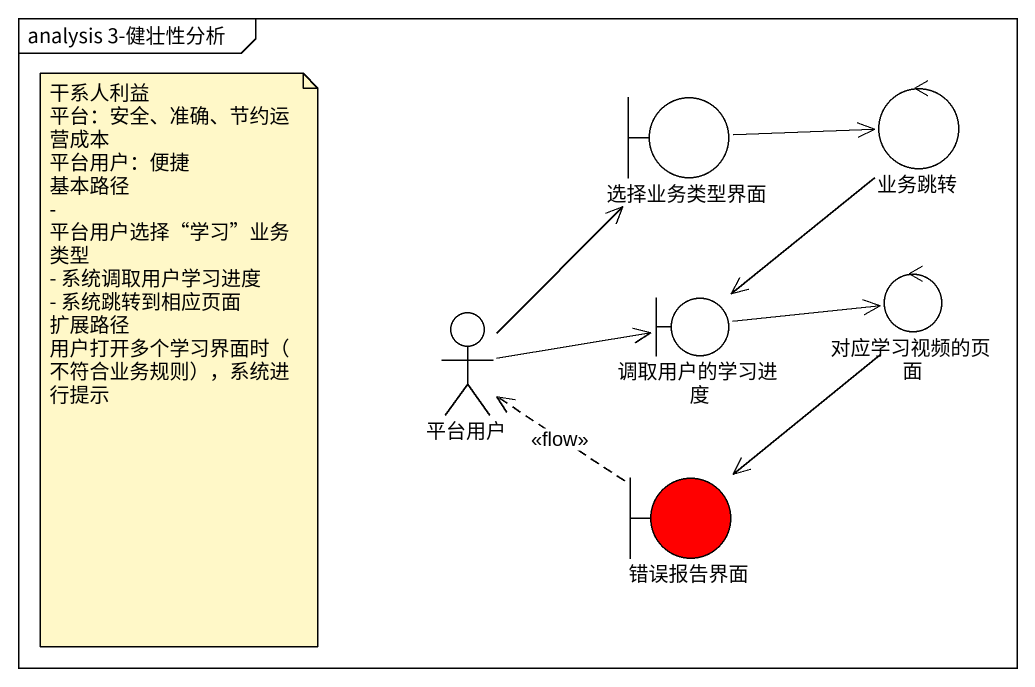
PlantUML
@startuml
mainframe analysis 3-健壮性分析
boundary 选择业务类型界面
control 业务跳转
actor 平台用户
boundary 调取用户的学习进度
control 对应学习视频的页面
boundary 错误报告界面 #FF0000
选择业务类型界面 -right-> 业务跳转
业务跳转 --> 调取用户的学习进度
平台用户 -up-> 选择业务类型界面
平台用户 -right-> 调取用户的学习进度
调取用户的学习进度 -right-> 对应学习视频的页面
对应学习视频的页面 --> 错误报告界面
错误报告界面 .up.> 平台用户 : <<flow>>
note as N1
  干系人利益
  平台：安全、准确、节约运营成本
  平台用户：便捷
  基本路径
  - 平台用户选择“学习”业务类型
  - 系统调取用户学习进度
  - 系统跳转到相应页面
  扩展路径
  用户打开多个学习界面时（不符合业务规则），系统进行提示
end note
@enduml
